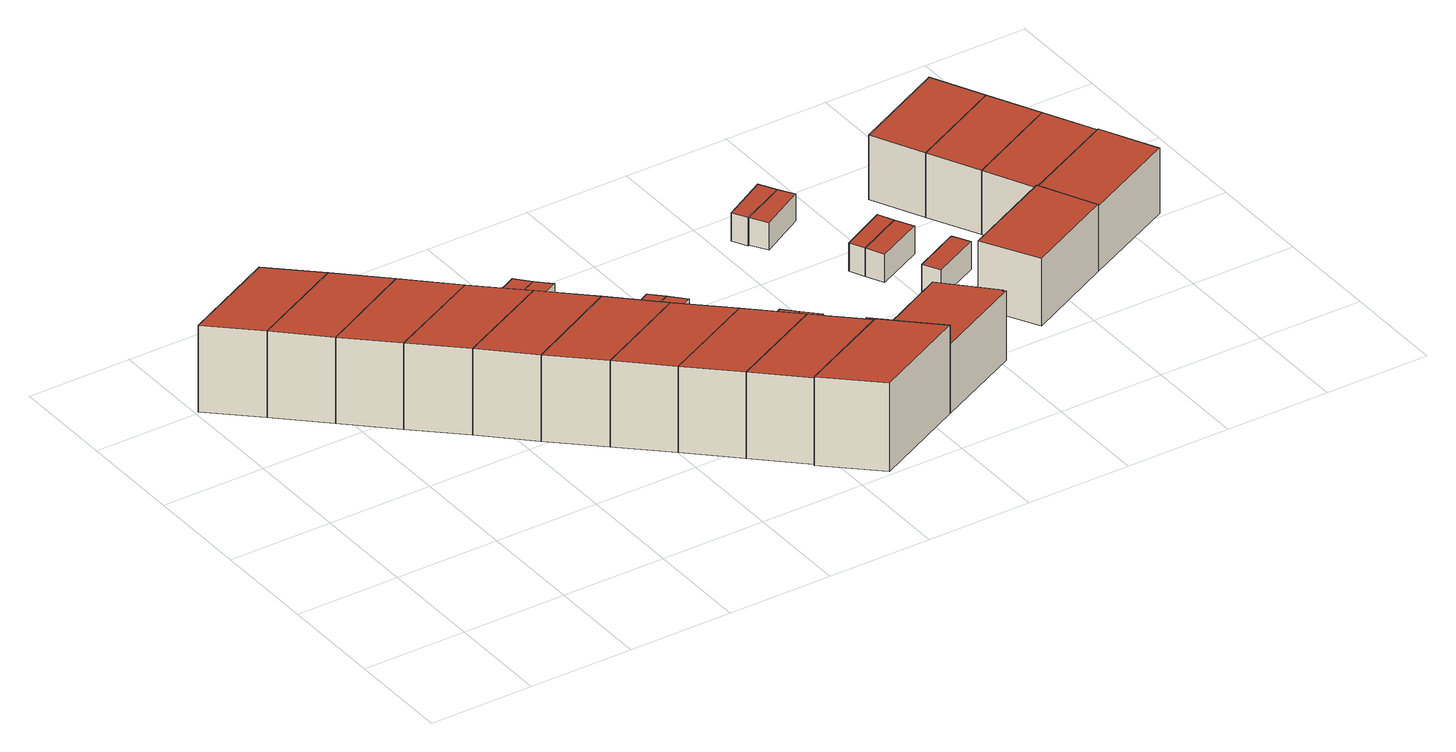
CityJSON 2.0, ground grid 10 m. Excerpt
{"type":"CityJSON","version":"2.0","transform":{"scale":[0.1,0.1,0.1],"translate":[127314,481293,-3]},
"CityObjects":{
"building1":{"type":"Building","attributes":{"b3_dak_type":"multiple horizontal","b3_h_dak_50p":5.74,"b3_h_dak_70p":6.11,"b3_h_dak_max":6.9,"b3_h_dak_min":4.76,"b3_h_maaiveld":-2.46,"b3_kas_warenhuis":false,"b3_mutatie_ahn3_ahn4":false,"b3_reconstructie_onvolledig":false,"b3_rmse_lod12":0.664,"b3_rmse_lod13":0.664,"b3_rmse_lod22":0.0353,"b3_val3dity_lod12":"[]","b3_val3dity_lod13":"[]","b3_val3dity_lod22":"[]","b3_volume_lod12":474.03,"b3_volume_lod13":474.03,"b3_volume_lod22":453.87,"geconstateerd":false,"oorspronkelijkbouwjaar":2004,"status":"Pand in gebruik"},"children":["building1-1"]},
"building1-1":{"type":"BuildingPart","parents":["building1"],"geometry":[{"type":"Solid","lod":"1.2","boundaries":[[[[0,1,2,3]],[[4,1,0,5]],[[6,2,1,4]],[[5,0,3,7]],[[7,3,2,6]],[[7,6,4,5]]]],"semantics":{"surfaces":[{"type":"GroundSurface"},{"type":"WallSurface","on_footprint_edge":true},{"type":"RoofSurface"}],"values":[[0,1,1,1,1,2]]}}]},
"building2":{"type":"Building","attributes":{"b3_dak_type":"multiple horizontal","b3_h_dak_50p":5.77,"b3_h_dak_70p":6.15,"b3_h_dak_max":6.89,"b3_h_dak_min":4.57,"b3_h_maaiveld":-2.48,"b3_kas_warenhuis":false,"b3_mutatie_ahn3_ahn4":false,"b3_reconstructie_onvolledig":false,"b3_rmse_lod12":0.673,"b3_rmse_lod13":0.673,"b3_rmse_lod22":0.0363,"b3_val3dity_lod12":"[]","b3_val3dity_lod13":"[]","b3_val3dity_lod22":"[]","b3_volume_lod12":475.65,"b3_volume_lod13":475.65,"b3_volume_lod22":454.99,"geconstateerd":false,"oorspronkelijkbouwjaar":2004,"status":"Pand in gebruik"},"children":["building2-1"]},
"building2-1":{"type":"BuildingPart","parents":["building2"],"geometry":[{"type":"Solid","lod":"1.2","boundaries":[[[[1,8,9,2]],[[10,8,1,4]],[[11,9,8,10]],[[4,1,2,6]],[[6,2,9,11]],[[6,11,10,4]]]],"semantics":{"surfaces":[{"type":"GroundSurface"},{"type":"WallSurface","on_footprint_edge":true},{"type":"RoofSurface"}],"values":[[0,1,1,1,1,2]]}}]},
"building3":{"type":"Building","attributes":{"b3_dak_type":"multiple horizontal","b3_h_dak_50p":5.74,"b3_h_dak_70p":6.12,"b3_h_dak_max":6.89,"b3_h_dak_min":4.77,"b3_h_maaiveld":-2.51,"b3_kas_warenhuis":false,"b3_mutatie_ahn3_ahn4":false,"b3_reconstructie_onvolledig":false,"b3_rmse_lod12":0.677,"b3_rmse_lod13":0.677,"b3_rmse_lod22":0.035,"b3_val3dity_lod12":"[]","b3_val3dity_lod13":"[]","b3_val3dity_lod22":"[]","b3_volume_lod12":477.98,"b3_volume_lod13":477.98,"b3_volume_lod22":456.88,"geconstateerd":false,"oorspronkelijkbouwjaar":2004,"status":"Pand in gebruik"},"children":["building3-1"]},
"building3-1":{"type":"BuildingPart","parents":["building3"],"geometry":[{"type":"Solid","lod":"1.2","boundaries":[[[[8,12,13,9]],[[14,12,8,10]],[[15,13,12,14]],[[10,8,9,11]],[[11,9,13,15]],[[11,15,14,10]]]],"semantics":{"surfaces":[{"type":"GroundSurface"},{"type":"WallSurface","on_footprint_edge":true},{"type":"RoofSurface"}],"values":[[0,1,1,1,1,2]]}}]},
"building4":{"type":"Building","attributes":{"b3_dak_type":"multiple horizontal","b3_h_dak_50p":5.75,"b3_h_dak_70p":6.16,"b3_h_dak_max":6.93,"b3_h_dak_min":4.79,"b3_h_maaiveld":-2.54,"b3_kas_warenhuis":false,"b3_mutatie_ahn3_ahn4":false,"b3_reconstructie_onvolledig":false,"b3_rmse_lod12":0.69,"b3_rmse_lod13":0.69,"b3_rmse_lod22":0.0348,"b3_val3dity_lod12":"[]","b3_val3dity_lod13":"[]","b3_val3dity_lod22":"[]","b3_volume_lod12":480.15,"b3_volume_lod13":480.15,"b3_volume_lod22":458.37,"geconstateerd":false,"oorspronkelijkbouwjaar":2004,"status":"Pand in gebruik"},"children":["building4-1"]},
"building4-1":{"type":"BuildingPart","parents":["building4"],"geometry":[{"type":"Solid","lod":"1.2","boundaries":[[[[12,16,17,13]],[[18,16,12,14]],[[19,17,16,18]],[[14,12,13,15]],[[15,13,17,19]],[[15,19,18,14]]]],"semantics":{"surfaces":[{"type":"GroundSurface"},{"type":"WallSurface","on_footprint_edge":true},{"type":"RoofSurface"}],"values":[[0,1,1,1,1,2]]}}]},
"building5":{"type":"Building","attributes":{"b3_dak_type":"multiple horizontal","b3_h_dak_50p":5.74,"b3_h_dak_70p":6.16,"b3_h_dak_max":6.9,"b3_h_dak_min":4.47,"b3_h_maaiveld":-2.54,"b3_kas_warenhuis":false,"b3_mutatie_ahn3_ahn4":false,"b3_reconstructie_onvolledig":false,"b3_rmse_lod12":0.689,"b3_rmse_lod13":0.689,"b3_rmse_lod22":0.0375,"b3_val3dity_lod12":"[]","b3_val3dity_lod13":"[]","b3_val3dity_lod22":"[]","b3_volume_lod12":479.24,"b3_volume_lod13":479.24,"b3_volume_lod22":457.55,"geconstateerd":false,"oorspronkelijkbouwjaar":2004,"status":"Pand in gebruik"},"children":["building5-1"]},
"building5-1":{"type":"BuildingPart","parents":["building5"],"geometry":[{"type":"Solid","lod":"1.2","boundaries":[[[[16,20,21,17]],[[22,20,16,18]],[[23,21,20,22]],[[18,16,17,19]],[[19,17,21,23]],[[19,23,22,18]]]],"semantics":{"surfaces":[{"type":"GroundSurface"},{"type":"WallSurface","on_footprint_edge":true},{"type":"RoofSurface"}],"values":[[0,1,1,1,1,2]]}}]},
"building6":{"type":"Building","attributes":{"b3_dak_type":"multiple horizontal","b3_h_dak_50p":5.74,"b3_h_dak_70p":6.14,"b3_h_dak_max":6.93,"b3_h_dak_min":4.66,"b3_h_maaiveld":-2.54,"b3_kas_warenhuis":false,"b3_mutatie_ahn3_ahn4":false,"b3_reconstructie_onvolledig":false,"b3_rmse_lod12":0.679,"b3_rmse_lod13":0.679,"b3_rmse_lod22":0.0329,"b3_val3dity_lod12":"[]","b3_val3dity_lod13":"[]","b3_val3dity_lod22":"[]","b3_volume_lod12":478.76,"b3_volume_lod13":478.76,"b3_volume_lod22":457.32,"geconstateerd":false,"oorspronkelijkbouwjaar":2004,"status":"Pand in gebruik"},"children":["building6-1"]},
"building6-1":{"type":"BuildingPart","parents":["building6"],"geometry":[{"type":"Solid","lod":"1.2","boundaries":[[[[20,24,25,21]],[[26,24,20,22]],[[27,25,24,26]],[[22,20,21,23]],[[23,21,25,27]],[[23,27,26,22]]]],"semantics":{"surfaces":[{"type":"GroundSurface"},{"type":"WallSurface","on_footprint_edge":true},{"type":"RoofSurface"}],"values":[[0,1,1,1,1,2]]}}]},
"building7":{"type":"Building","attributes":{"b3_dak_type":"multiple horizontal","b3_h_dak_50p":5.75,"b3_h_dak_70p":6.12,"b3_h_dak_max":6.93,"b3_h_dak_min":4.5,"b3_h_maaiveld":-2.55,"b3_kas_warenhuis":false,"b3_mutatie_ahn3_ahn4":false,"b3_reconstructie_onvolledig":false,"b3_rmse_lod12":0.658,"b3_rmse_lod13":0.658,"b3_rmse_lod22":0.0353,"b3_val3dity_lod12":"[]","b3_val3dity_lod13":"[]","b3_val3dity_lod22":"[]","b3_volume_lod12":477.94,"b3_volume_lod13":477.94,"b3_volume_lod22":457.75,"geconstateerd":false,"oorspronkelijkbouwjaar":2004,"status":"Pand in gebruik"},"children":["building7-1"]},
"building7-1":{"type":"BuildingPart","parents":["building7"],"geometry":[{"type":"Solid","lod":"1.2","boundaries":[[[[24,28,29,25]],[[30,28,24,26]],[[31,29,28,30]],[[26,24,25,27]],[[27,25,29,31]],[[27,31,30,26]]]],"semantics":{"surfaces":[{"type":"GroundSurface"},{"type":"WallSurface","on_footprint_edge":true},{"type":"RoofSurface"}],"values":[[0,1,1,1,1,2]]}}]},
"building8":{"type":"Building","attributes":{"b3_dak_type":"multiple horizontal","b3_h_dak_50p":0,"b3_h_dak_70p":0.02,"b3_h_dak_max":0.14,"b3_h_dak_min":-0.22,"b3_h_maaiveld":-2.77,"b3_kas_warenhuis":false,"b3_mutatie_ahn3_ahn4":false,"b3_reconstructie_onvolledig":false,"b3_rmse_lod12":0.0491,"b3_rmse_lod13":0.0491,"b3_rmse_lod22":0.0377,"b3_val3dity_lod12":"[]","b3_val3dity_lod13":"[]","b3_val3dity_lod22":"[]","b3_volume_lod12":25.1,"b3_volume_lod13":25.1,"b3_volume_lod22":24.93,"geconstateerd":false,"oorspronkelijkbouwjaar":2003,"status":"Pand in gebruik"},"children":["building8-1"]},
"building8-1":{"type":"BuildingPart","parents":["building8"],"geometry":[{"type":"Solid","lod":"1.2","boundaries":[[[[32,33,34,35]],[[36,33,32,37]],[[38,34,33,36]],[[37,32,35,39]],[[39,35,34,38]],[[39,38,36,37]]]],"semantics":{"surfaces":[{"type":"GroundSurface"},{"type":"WallSurface","on_footprint_edge":true},{"type":"RoofSurface"}],"values":[[0,1,1,1,1,2]]}}]},
"building9":{"type":"Building","attributes":{"b3_dak_type":"multiple horizontal","b3_h_dak_50p":5.7,"b3_h_dak_70p":6.1,"b3_h_dak_max":6.91,"b3_h_dak_min":4.63,"b3_h_maaiveld":-2.54,"b3_kas_warenhuis":false,"b3_mutatie_ahn3_ahn4":false,"b3_reconstructie_onvolledig":false,"b3_rmse_lod12":0.67,"b3_rmse_lod13":0.67,"b3_rmse_lod22":0.0346,"b3_val3dity_lod12":"[]","b3_val3dity_lod13":"[]","b3_val3dity_lod22":"[]","b3_volume_lod12":477.43,"b3_volume_lod13":477.43,"b3_volume_lod22":457.38,"geconstateerd":false,"oorspronkelijkbouwjaar":2004,"status":"Pand in gebruik"},"children":["building9-1"]},
"building9-1":{"type":"BuildingPart","parents":["building9"],"geometry":[{"type":"Solid","lod":"1.2","boundaries":[[[[28,40,41,29]],[[42,40,28,30]],[[43,41,40,42]],[[30,28,29,31]],[[31,29,41,43]],[[31,43,42,30]]]],"semantics":{"surfaces":[{"type":"GroundSurface"},{"type":"WallSurface","on_footprint_edge":true},{"type":"RoofSurface"}],"values":[[0,1,1,1,1,2]]}}]},
"building10":{"type":"Building","attributes":{"b3_dak_type":"multiple horizontal","b3_h_dak_50p":0,"b3_h_dak_70p":0.03,"b3_h_dak_max":0.2,"b3_h_dak_min":-0.12,"b3_h_maaiveld":-2.77,"b3_kas_warenhuis":false,"b3_mutatie_ahn3_ahn4":false,"b3_reconstructie_onvolledig":false,"b3_rmse_lod12":0.0509,"b3_rmse_lod13":0.0509,"b3_rmse_lod22":0.0322,"b3_val3dity_lod12":"[]","b3_val3dity_lod13":"[]","b3_val3dity_lod22":"[]","b3_volume_lod12":27.74,"b3_volume_lod13":27.74,"b3_volume_lod22":27.52,"geconstateerd":false,"oorspronkelijkbouwjaar":2003,"status":"Pand in gebruik"},"children":["building10-1"]},
"building10-1":{"type":"BuildingPart","parents":["building10"],"geometry":[{"type":"Solid","lod":"1.2","boundaries":[[[[33,44,45,34]],[[46,44,33,36]],[[47,45,44,46]],[[36,33,34,38]],[[38,34,45,47]],[[38,47,46,36]]]],"semantics":{"surfaces":[{"type":"GroundSurface"},{"type":"WallSurface","on_footprint_edge":true},{"type":"RoofSurface"}],"values":[[0,1,1,1,1,2]]}}]},
"building11":{"type":"Building","attributes":{"b3_dak_type":"multiple horizontal","b3_h_dak_50p":5.77,"b3_h_dak_70p":6.15,"b3_h_dak_max":6.95,"b3_h_dak_min":4.57,"b3_h_maaiveld":-2.53,"b3_kas_warenhuis":false,"b3_mutatie_ahn3_ahn4":false,"b3_reconstructie_onvolledig":false,"b3_rmse_lod12":0.673,"b3_rmse_lod13":0.673,"b3_rmse_lod22":0.0329,"b3_val3dity_lod12":"[]","b3_val3dity_lod13":"[]","b3_val3dity_lod22":"[]","b3_volume_lod12":469.02,"b3_volume_lod13":469.02,"b3_volume_lod22":447.53,"geconstateerd":false,"oorspronkelijkbouwjaar":2004,"status":"Pand in gebruik"},"children":["building11-1"]},
"building11-1":{"type":"BuildingPart","parents":["building11"],"geometry":[{"type":"Solid","lod":"1.2","boundaries":[[[[40,48,49,41]],[[50,48,40,42]],[[51,49,48,50]],[[42,40,41,43]],[[43,41,49,51]],[[43,51,50,42]]]],"semantics":{"surfaces":[{"type":"GroundSurface"},{"type":"WallSurface","on_footprint_edge":true},{"type":"RoofSurface"}],"values":[[0,1,1,1,1,2]]}}]},
"building12":{"type":"Building","attributes":{"b3_dak_type":"multiple horizontal","b3_h_dak_50p":0.02,"b3_h_dak_70p":0.03,"b3_h_dak_max":0.13,"b3_h_dak_min":-0.19,"b3_h_maaiveld":-2.81,"b3_kas_warenhuis":false,"b3_mutatie_ahn3_ahn4":false,"b3_reconstructie_onvolledig":false,"b3_rmse_lod12":0.0414,"b3_rmse_lod13":0.0414,"b3_rmse_lod22":0.0354,"b3_val3dity_lod12":"[]","b3_val3dity_lod13":"[]","b3_val3dity_lod22":"[]","b3_volume_lod12":24.4,"b3_volume_lod13":24.4,"b3_volume_lod22":24.29,"geconstateerd":false,"oorspronkelijkbouwjaar":2003,"status":"Pand in gebruik"},"children":["building12-1"]},
"building12-1":{"type":"BuildingPart","parents":["building12"],"geometry":[{"type":"Solid","lod":"1.2","boundaries":[[[[52,53,54,55,56,57]],[[58,57,56,59]],[[59,56,55,60]],[[60,55,54,61]],[[62,52,57,58]],[[61,54,53,63]],[[63,53,52,62]],[[63,62,58,59,60,61]]]],"semantics":{"surfaces":[{"type":"GroundSurface"},{"type":"WallSurface","on_footprint_edge":true},{"type":"RoofSurface"}],"values":[[0,1,1,1,1,1,1,2]]}}]},
"building13":{"type":"Building","attributes":{"b3_dak_type":"multiple horizontal","b3_h_dak_50p":5.8,"b3_h_dak_70p":6.14,"b3_h_dak_max":6.87,"b3_h_dak_min":3.11,"b3_h_maaiveld":-2.6,"b3_kas_warenhuis":false,"b3_mutatie_ahn3_ahn4":false,"b3_reconstructie_onvolledig":false,"b3_rmse_lod12":1.89,"b3_rmse_lod13":1.89,"b3_rmse_lod22":0.395,"b3_val3dity_lod12":"[]","b3_val3dity_lod13":"[]","b3_val3dity_lod22":"[]","b3_volume_lod12":531.12,"b3_volume_lod13":531.12,"b3_volume_lod22":451.92,"geconstateerd":false,"oorspronkelijkbouwjaar":2004,"status":"Pand in gebruik"},"children":["building13-1"]},
"building13-1":{"type":"BuildingPart","parents":["building13"],"geometry":[{"type":"Solid","lod":"1.2","boundaries":[[[[64,65,66,67]],[[68,65,64,69]],[[70,66,65,68]],[[69,64,67,71]],[[71,67,66,70]],[[71,70,68,69]]]],"semantics":{"surfaces":[{"type":"GroundSurface"},{"type":"WallSurface","on_footprint_edge":true},{"type":"RoofSurface"}],"values":[[0,1,1,1,1,2]]}}]},
"building14":{"type":"Building","attributes":{"b3_dak_type":"multiple horizontal","b3_h_dak_50p":0.01,"b3_h_dak_70p":0.03,"b3_h_dak_max":0.13,"b3_h_dak_min":-0.28,"b3_h_maaiveld":-2.8,"b3_kas_warenhuis":false,"b3_mutatie_ahn3_ahn4":false,"b3_reconstructie_onvolledig":false,"b3_rmse_lod12":0.0464,"b3_rmse_lod13":0.0464,"b3_rmse_lod22":0.0422,"b3_val3dity_lod12":"[]","b3_val3dity_lod13":"[]","b3_val3dity_lod22":"[]","b3_volume_lod12":28.65,"b3_volume_lod13":28.65,"b3_volume_lod22":28.52,"geconstateerd":false,"oorspronkelijkbouwjaar":2003,"status":"Pand in gebruik"},"children":["building14-1"]},
"building14-1":{"type":"BuildingPart","parents":["building14"],"geometry":[{"type":"Solid","lod":"1.2","boundaries":[[[[56,72,73,57]],[[74,72,56,59]],[[75,73,72,74]],[[59,56,57,58]],[[58,57,73,75]],[[58,75,74,59]]]],"semantics":{"surfaces":[{"type":"GroundSurface"},{"type":"WallSurface","on_footprint_edge":true},{"type":"RoofSurface"}],"values":[[0,1,1,1,1,2]]}}]},
"building15":{"type":"Building","attributes":{"b3_dak_type":"multiple horizontal","b3_h_dak_50p":0.01,"b3_h_dak_70p":0.03,"b3_h_dak_max":0.13,"b3_h_dak_min":-0.11,"b3_h_maaiveld":-2.71,"b3_kas_warenhuis":false,"b3_mutatie_ahn3_ahn4":false,"b3_reconstructie_onvolledig":false,"b3_rmse_lod12":0.0353,"b3_rmse_lod13":0.0353,"b3_rmse_lod22":0.0327,"b3_val3dity_lod12":"[]","b3_val3dity_lod13":"[]","b3_val3dity_lod22":"[]","b3_volume_lod12":23.44,"b3_volume_lod13":23.44,"b3_volume_lod22":23.34,"geconstateerd":false,"oorspronkelijkbouwjaar":2003,"status":"Pand in gebruik"},"children":["building15-1"]},
"building15-1":{"type":"BuildingPart","parents":["building15"],"geometry":[{"type":"Solid","lod":"1.2","boundaries":[[[[76,77,78,79]],[[80,77,76,81]],[[82,78,77,80]],[[81,76,79,83]],[[83,79,78,82]],[[83,82,80,81]]]],"semantics":{"surfaces":[{"type":"GroundSurface"},{"type":"WallSurface","on_footprint_edge":true},{"type":"RoofSurface"}],"values":[[0,1,1,1,1,2]]}}]},
"building16":{"type":"Building","attributes":{"b3_dak_type":"multiple horizontal","b3_h_dak_50p":0.02,"b3_h_dak_70p":0.03,"b3_h_dak_max":0.17,"b3_h_dak_min":-0.23,"b3_h_maaiveld":-2.7,"b3_kas_warenhuis":false,"b3_mutatie_ahn3_ahn4":false,"b3_reconstructie_onvolledig":false,"b3_rmse_lod12":0.0443,"b3_rmse_lod13":0.0443,"b3_rmse_lod22":0.0405,"b3_val3dity_lod12":"[]","b3_val3dity_lod13":"[]","b3_val3dity_lod22":"[]","b3_volume_lod12":28.27,"b3_volume_lod13":28.27,"b3_volume_lod22":28.16,"geconstateerd":false,"oorspronkelijkbouwjaar":2003,"status":"Pand in gebruik"},"children":["building16-1"]},
"building16-1":{"type":"BuildingPart","parents":["building16"],"geometry":[{"type":"Solid","lod":"1.2","boundaries":[[[[77,84,85,78]],[[86,84,77,80]],[[87,85,84,86]],[[80,77,78,82]],[[82,78,85,87]],[[82,87,86,80]]]],"semantics":{"surfaces":[{"type":"GroundSurface"},{"type":"WallSurface","on_footprint_edge":true},{"type":"RoofSurface"}],"values":[[0,1,1,1,1,2]]}}]},
"building17":{"type":"Building","attributes":{"b3_dak_type":"multiple horizontal","b3_h_dak_50p":0.04,"b3_h_dak_70p":0.06,"b3_h_dak_max":0.21,"b3_h_dak_min":-0.17,"b3_h_maaiveld":-2.64,"b3_kas_warenhuis":false,"b3_mutatie_ahn3_ahn4":false,"b3_reconstructie_onvolledig":false,"b3_rmse_lod12":0.0432,"b3_rmse_lod13":0.0432,"b3_rmse_lod22":0.0427,"b3_val3dity_lod12":"[]","b3_val3dity_lod13":"[]","b3_val3dity_lod22":"[]","b3_volume_lod12":26.42,"b3_volume_lod13":26.42,"b3_volume_lod22":26.38,"geconstateerd":false,"oorspronkelijkbouwjaar":2003,"status":"Pand in gebruik"},"children":["building17-1"]},
"building17-1":{"type":"BuildingPart","parents":["building17"],"geometry":[{"type":"Solid","lod":"1.2","boundaries":[[[[88,89,90,91]],[[92,89,88,93]],[[94,90,89,92]],[[93,88,91,95]],[[95,91,90,94]],[[95,94,92,93]]]],"semantics":{"surfaces":[{"type":"GroundSurface"},{"type":"WallSurface","on_footprint_edge":true},{"type":"RoofSurface"}],"values":[[0,1,1,1,1,2]]}}]},
"building18":{"type":"Building","attributes":{"b3_dak_type":"multiple horizontal","b3_h_dak_50p":3.88,"b3_h_dak_70p":4.22,"b3_h_dak_max":5.37,"b3_h_dak_min":2.91,"b3_h_maaiveld":-2.62,"b3_kas_warenhuis":false,"b3_mutatie_ahn3_ahn4":false,"b3_reconstructie_onvolledig":false,"b3_rmse_lod12":0.633,"b3_rmse_lod13":0.633,"b3_rmse_lod22":0.0723,"b3_val3dity_lod12":"[]","b3_val3dity_lod13":"[]","b3_val3dity_lod22":"[]","b3_volume_lod12":392.82,"b3_volume_lod13":392.82,"b3_volume_lod22":373.97,"geconstateerd":false,"oorspronkelijkbouwjaar":2004,"status":"Pand in gebruik"},"children":["building18-1"]},
"building18-1":{"type":"BuildingPart","parents":["building18"],"geometry":[{"type":"Solid","lod":"1.2","boundaries":[[[[65,64,96,97,98,99]],[[100,64,65,101]],[[102,96,64,100]],[[103,98,97,104]],[[104,97,96,102]],[[101,65,99,105]],[[105,99,98,103]],[[105,103,104,102,100,101]]]],"semantics":{"surfaces":[{"type":"GroundSurface"},{"type":"WallSurface","on_footprint_edge":true},{"type":"RoofSurface"}],"values":[[0,1,1,1,1,1,1,2]]}}]},
"building19":{"type":"Building","attributes":{"b3_dak_type":"multiple horizontal","b3_h_dak_50p":0.02,"b3_h_dak_70p":0.04,"b3_h_dak_max":0.15,"b3_h_dak_min":-0.06,"b3_h_maaiveld":-2.76,"b3_kas_warenhuis":false,"b3_mutatie_ahn3_ahn4":false,"b3_reconstructie_onvolledig":false,"b3_rmse_lod12":0.0405,"b3_rmse_lod13":0.0405,"b3_rmse_lod22":0.0365,"b3_val3dity_lod12":"[]","b3_val3dity_lod13":"[]","b3_val3dity_lod22":"[]","b3_volume_lod12":23.74,"b3_volume_lod13":23.74,"b3_volume_lod22":23.65,"geconstateerd":false,"oorspronkelijkbouwjaar":2003,"status":"Pand in gebruik"},"children":["building19-1"]},
"building19-1":{"type":"BuildingPart","parents":["building19"],"geometry":[{"type":"Solid","lod":"1.2","boundaries":[[[[106,107,108,109]],[[110,107,106,111]],[[112,108,107,110]],[[111,106,109,113]],[[113,109,108,112]],[[113,112,110,111]]]],"semantics":{"surfaces":[{"type":"GroundSurface"},{"type":"WallSurface","on_footprint_edge":true},{"type":"RoofSurface"}],"values":[[0,1,1,1,1,2]]}}]},
"building20":{"type":"Building","attributes":{"b3_dak_type":"multiple horizontal","b3_h_dak_50p":0.02,"b3_h_dak_70p":0.03,"b3_h_dak_max":0.14,"b3_h_dak_min":-0.06,"b3_h_maaiveld":-2.74,"b3_kas_warenhuis":false,"b3_mutatie_ahn3_ahn4":false,"b3_reconstructie_onvolledig":false,"b3_rmse_lod12":0.0306,"b3_rmse_lod13":0.0306,"b3_rmse_lod22":0.0294,"b3_val3dity_lod12":"[]","b3_val3dity_lod13":"[]","b3_val3dity_lod22":"[]","b3_volume_lod12":24.31,"b3_volume_lod13":24.31,"b3_volume_lod22":24.26,"geconstateerd":false,"oorspronkelijkbouwjaar":2003,"status":"Pand in gebruik"},"children":["building20-1"]},
"building20-1":{"type":"BuildingPart","parents":["building20"],"geometry":[{"type":"Solid","lod":"1.2","boundaries":[[[[114,115,116,117]],[[118,115,114,119]],[[119,114,117,110]],[[112,116,115,118]],[[110,117,116,112]],[[110,112,118,119]]]],"semantics":{"surfaces":[{"type":"GroundSurface"},{"type":"WallSurface","on_footprint_edge":true},{"type":"RoofSurface"}],"values":[[0,1,1,1,1,2]]}}]},
"building21":{"type":"Building","attributes":{"b3_dak_type":"multiple horizontal","b3_h_dak_50p":0.05,"b3_h_dak_70p":0.07,"b3_h_dak_max":0.14,"b3_h_dak_min":-0.04,"b3_h_maaiveld":-2.72,"b3_kas_warenhuis":false,"b3_mutatie_ahn3_ahn4":false,"b3_reconstructie_onvolledig":false,"b3_rmse_lod12":0.0354,"b3_rmse_lod13":0.0354,"b3_rmse_lod22":0.0293,"b3_val3dity_lod12":"[]","b3_val3dity_lod13":"[]","b3_val3dity_lod22":"[]","b3_volume_lod12":21.92,"b3_volume_lod13":21.92,"b3_volume_lod22":21.85,"geconstateerd":false,"oorspronkelijkbouwjaar":2003,"status":"Pand in gebruik"},"children":["building21-1"]},
"building21-1":{"type":"BuildingPart","parents":["building21"],"geometry":[{"type":"Solid","lod":"1.2","boundaries":[[[[120,121,122,123]],[[124,121,120,125]],[[126,122,121,124]],[[125,120,123,127]],[[127,123,122,126]],[[127,126,124,125]]]],"semantics":{"surfaces":[{"type":"GroundSurface"},{"type":"WallSurface","on_footprint_edge":true},{"type":"RoofSurface"}],"values":[[0,1,1,1,1,2]]}}]},
"building22":{"type":"Building","attributes":{"b3_dak_type":"multiple horizontal","b3_h_dak_50p":0.04,"b3_h_dak_70p":0.06,"b3_h_dak_max":0.16,"b3_h_dak_min":-0.16,"b3_h_maaiveld":-2.71,"b3_kas_warenhuis":false,"b3_mutatie_ahn3_ahn4":false,"b3_reconstructie_onvolledig":false,"b3_rmse_lod12":0.0403,"b3_rmse_lod13":0.0403,"b3_rmse_lod22":0.0385,"b3_val3dity_lod12":"[]","b3_val3dity_lod13":"[]","b3_val3dity_lod22":"[]","b3_volume_lod12":26.05,"b3_volume_lod13":26.05,"b3_volume_lod22":25.97,"geconstateerd":false,"oorspronkelijkbouwjaar":2003,"status":"Pand in gebruik"},"children":["building22-1"]},
"building22-1":{"type":"BuildingPart","parents":["building22"],"geometry":[{"type":"Solid","lod":"1.2","boundaries":[[[[128,129,122,121]],[[130,129,128,131]],[[131,128,121,124]],[[126,122,129,130]],[[124,121,122,126]],[[124,126,130,131]]]],"semantics":{"surfaces":[{"type":"GroundSurface"},{"type":"WallSurface","on_footprint_edge":true},{"type":"RoofSurface"}],"values":[[0,1,1,1,1,2]]}}]},
"building23":{"type":"Building","attributes":{"b3_dak_type":"multiple horizontal","b3_h_dak_50p":0.05,"b3_h_dak_70p":0.06,"b3_h_dak_max":0.19,"b3_h_dak_min":-0.26,"b3_h_maaiveld":-2.66,"b3_kas_warenhuis":false,"b3_mutatie_ahn3_ahn4":false,"b3_reconstructie_onvolledig":false,"b3_rmse_lod12":0.0513,"b3_rmse_lod13":0.0513,"b3_rmse_lod22":0.0466,"b3_val3dity_lod12":"[]","b3_val3dity_lod13":"[]","b3_val3dity_lod22":"[]","b3_volume_lod12":24.67,"b3_volume_lod13":24.67,"b3_volume_lod22":24.59,"geconstateerd":false,"oorspronkelijkbouwjaar":2003,"status":"Pand in gebruik"},"children":["building23-1"]},
"building23-1":{"type":"BuildingPart","parents":["building23"],"geometry":[{"type":"Solid","lod":"1.2","boundaries":[[[[132,133,134,135,136]],[[137,133,132,138]],[[139,134,133,137]],[[140,135,134,139]],[[138,132,136,141]],[[141,136,135,140]],[[141,140,139,137,138]]]],"semantics":{"surfaces":[{"type":"GroundSurface"},{"type":"WallSurface","on_footprint_edge":true},{"type":"RoofSurface"}],"values":[[0,1,1,1,1,1,2]]}}]},
"building24":{"type":"Building","attributes":{"b3_dak_type":"multiple horizontal","b3_h_dak_50p":3.72,"b3_h_dak_70p":4.09,"b3_h_dak_max":5.32,"b3_h_dak_min":2.82,"b3_h_maaiveld":-2.62,"b3_kas_warenhuis":false,"b3_mutatie_ahn3_ahn4":false,"b3_reconstructie_onvolledig":false,"b3_rmse_lod12":0.656,"b3_rmse_lod13":0.656,"b3_rmse_lod22":0.273,"b3_val3dity_lod12":"[]","b3_val3dity_lod13":"[]","b3_val3dity_lod22":"[]","b3_volume_lod12":382.2,"b3_volume_lod13":382.2,"b3_volume_lod22":365.12,"geconstateerd":false,"oorspronkelijkbouwjaar":2004,"status":"Pand in gebruik"},"children":["building24-1"]},
"building24-1":{"type":"BuildingPart","parents":["building24"],"geometry":[{"type":"Solid","lod":"1.2","boundaries":[[[[142,143,144,145]],[[146,143,142,147]],[[147,142,145,148]],[[149,144,143,146]],[[148,145,144,149]],[[148,149,146,147]]]],"semantics":{"surfaces":[{"type":"GroundSurface"},{"type":"WallSurface","on_footprint_edge":true},{"type":"RoofSurface"}],"values":[[0,1,1,1,1,2]]}}]},
"building25":{"type":"Building","attributes":{"b3_dak_type":"multiple horizontal","b3_h_dak_50p":3.61,"b3_h_dak_70p":3.82,"b3_h_dak_max":4.15,"b3_h_dak_min":2.9,"b3_h_maaiveld":-2.57,"b3_kas_warenhuis":false,"b3_mutatie_ahn3_ahn4":false,"b3_reconstructie_onvolledig":false,"b3_rmse_lod12":0.399,"b3_rmse_lod13":0.399,"b3_rmse_lod22":0.0718,"b3_val3dity_lod12":"[]","b3_val3dity_lod13":"[]","b3_val3dity_lod22":"[]","b3_volume_lod12":351.26,"b3_volume_lod13":351.26,"b3_volume_lod22":339.07,"geconstateerd":false,"oorspronkelijkbouwjaar":2004,"status":"Pand in gebruik"},"children":["building25-1"]},
"building25-1":{"type":"BuildingPart","parents":["building25"],"geometry":[{"type":"Solid","lod":"1.2","boundaries":[[[[150,151,152,153]],[[154,151,150,155]],[[155,150,153,156]],[[157,152,151,154]],[[156,153,152,157]],[[156,157,154,155]]]],"semantics":{"surfaces":[{"type":"GroundSurface"},{"type":"WallSurface","on_footprint_edge":true},{"type":"RoofSurface"}],"values":[[0,1,1,1,1,2]]}}]},
"building26":{"type":"Building","attributes":{"b3_dak_type":"multiple horizontal","b3_h_dak_50p":3.6,"b3_h_dak_70p":3.8,"b3_h_dak_max":4.13,"b3_h_dak_min":2.72,"b3_h_maaiveld":-2.58,"b3_kas_warenhuis":false,"b3_mutatie_ahn3_ahn4":false,"b3_reconstructie_onvolledig":false,"b3_rmse_lod12":0.407,"b3_rmse_lod13":0.407,"b3_rmse_lod22":0.0448,"b3_val3dity_lod12":"[]","b3_val3dity_lod13":"[]","b3_val3dity_lod22":"[]","b3_volume_lod12":351.57,"b3_volume_lod13":351.57,"b3_volume_lod22":338.42,"geconstateerd":false,"oorspronkelijkbouwjaar":2004,"status":"Pand in gebruik"},"children":["building26-1"]},
"building26-1":{"type":"BuildingPart","parents":["building26"],"geometry":[{"type":"Solid","lod":"1.2","boundaries":[[[[151,150,158,159]],[[155,150,151,154]],[[160,158,150,155]],[[154,151,159,161]],[[161,159,158,160]],[[161,160,155,154]]]],"semantics":{"surfaces":[{"type":"GroundSurface"},{"type":"WallSurface","on_footprint_edge":true},{"type":"RoofSurface"}],"values":[[0,1,1,1,1,2]]}}]},
"building27":{"type":"Building","attributes":{"b3_dak_type":"multiple horizontal","b3_h_dak_50p":3.61,"b3_h_dak_70p":3.81,"b3_h_dak_max":4.13,"b3_h_dak_min":2.8,"b3_h_maaiveld":-2.59,"b3_kas_warenhuis":false,"b3_mutatie_ahn3_ahn4":false,"b3_reconstructie_onvolledig":false,"b3_rmse_lod12":0.397,"b3_rmse_lod13":0.397,"b3_rmse_lod22":0.0561,"b3_val3dity_lod12":"[]","b3_val3dity_lod13":"[]","b3_val3dity_lod22":"[]","b3_volume_lod12":345.39,"b3_volume_lod13":345.39,"b3_volume_lod22":333.54,"geconstateerd":false,"oorspronkelijkbouwjaar":2004,"status":"Pand in gebruik"},"children":["building27-1"]},
"building27-1":{"type":"BuildingPart","parents":["building27"],"geometry":[{"type":"Solid","lod":"1.2","boundaries":[[[[162,145,159,158]],[[163,145,162,164]],[[164,162,158,160]],[[161,159,145,163]],[[160,158,159,161]],[[160,161,163,164]]]],"semantics":{"surfaces":[{"type":"GroundSurface"},{"type":"WallSurface","on_footprint_edge":true},{"type":"RoofSurface"}],"values":[[0,1,1,1,1,2]]}}]},
"building28":{"type":"Building","attributes":{"b3_dak_type":"slanted","b3_h_dak_50p":3.6,"b3_h_dak_70p":3.9,"b3_h_dak_max":5.35,"b3_h_dak_min":3.18,"b3_h_maaiveld":-2.64,"b3_kas_warenhuis":false,"b3_mutatie_ahn3_ahn4":false,"b3_reconstructie_onvolledig":false,"b3_rmse_lod12":0.578,"b3_rmse_lod13":0.578,"b3_rmse_lod22":0.149,"b3_val3dity_lod12":"[]","b3_val3dity_lod13":"[]","b3_val3dity_lod22":"[]","b3_volume_lod12":394.28,"b3_volume_lod13":394.28,"b3_volume_lod22":386.94,"geconstateerd":false,"oorspronkelijkbouwjaar":2004,"status":"Pand in gebruik"},"children":["building28-1"]},
"building28-1":{"type":"BuildingPart","parents":["building28"],"geometry":[{"type":"Solid","lod":"1.2","boundaries":[[[[165,142,145,162]],[[166,142,165,167]],[[167,165,162,168]],[[169,145,142,166]],[[168,162,145,169]],[[168,169,166,167]]]],"semantics":{"surfaces":[{"type":"GroundSurface"},{"type":"WallSurface","on_footprint_edge":true},{"type":"RoofSurface"}],"values":[[0,1,1,1,1,2]]}}]}
},
"vertices":[
[93,443,5],[136,404,5],[44,359,5],[1,398,5],[136,404,91],[93,443,91],[44,359,91],[1,398,91],
[178,365,5],[86,319,5],[178,365,91],[86,319,91],
[220,325,5],[128,280,5],[220,325,91],[128,280,91],
[263,286,5],[171,241,5],[263,286,91],[171,241,91],
[305,247,5],[213,201,5],[305,247,91],[213,201,91],
[347,207,5],[256,162,5],[347,207,91],[256,162,91],
[390,168,5],[298,123,5],[390,168,91],[298,123,91],
[310,388,2],[322,375,2],[273,351,2],[261,364,2],[322,375,30],[310,388,30],[273,351,30],[261,364,30],
[432,129,5],[340,84,5],[432,129,91],[340,84,91],
[335,362,2],[287,338,2],[335,362,30],[287,338,30],
[474,90,5],[382,45,5],[474,90,91],[382,45,91],
[343,281,2],[344,282,2],[343,283,2],[390,306,2],[402,294,2],[353,271,2],[353,271,30],[402,294,30],[390,306,30],[343,283,30],[343,281,30],[344,282,30],
[474,90,4],[520,47,4],[429,2,4],[382,45,4],[520,47,92],[474,90,92],[429,2,92],[382,45,92],
[415,280,2],[367,256,2],[415,280,30],[367,256,30],
[469,225,3],[481,213,3],[433,189,3],[421,201,3],[481,213,30],[469,225,30],[433,189,30],[421,201,30],
[495,199,3],[447,175,3],[495,199,30],[447,175,30],
[521,173,4],[534,160,4],[486,136,4],[472,150,4],[534,160,31],[521,173,31],[486,136,31],[472,150,31],
[561,134,4],[603,91,4],[602,90,4],[604,88,4],[474,90,73],[520,47,73],[561,134,73],[602,90,73],[603,91,73],[604,88,73],
[560,393,2],[569,377,2],[525,355,2],[517,369,2],[569,377,30],[560,393,30],[525,355,30],[517,369,30],
[578,363,3],[535,339,3],[525,355,3],[569,377,3],[535,339,30],[578,363,30],
[616,298,3],[623,283,3],[579,261,3],[572,275,3],[623,283,31],[616,298,31],[579,261,31],[572,275,31],
[632,266,3],[587,244,3],[587,244,31],[632,266,31],
[613,198,3],[604,214,3],[648,236,3],[649,236,3],[658,220,3],[604,214,31],[613,198,31],[648,236,31],[649,236,31],[658,220,31],
[743,157,4],[658,115,4],[629,167,4],[717,210,4],[658,115,71],[743,157,71],[717,210,71],[629,167,71],
[761,351,4],[670,306,4],[646,355,4],[737,400,4],[670,306,68],[761,351,68],[737,400,68],[646,355,68],
[785,303,4],[694,258,4],[785,303,68],[694,258,68],
[809,255,4],[717,210,68],[809,255,68],
[835,202,4],[743,157,69],[835,202,69],[809,255,69],[717,210,69]
]}
